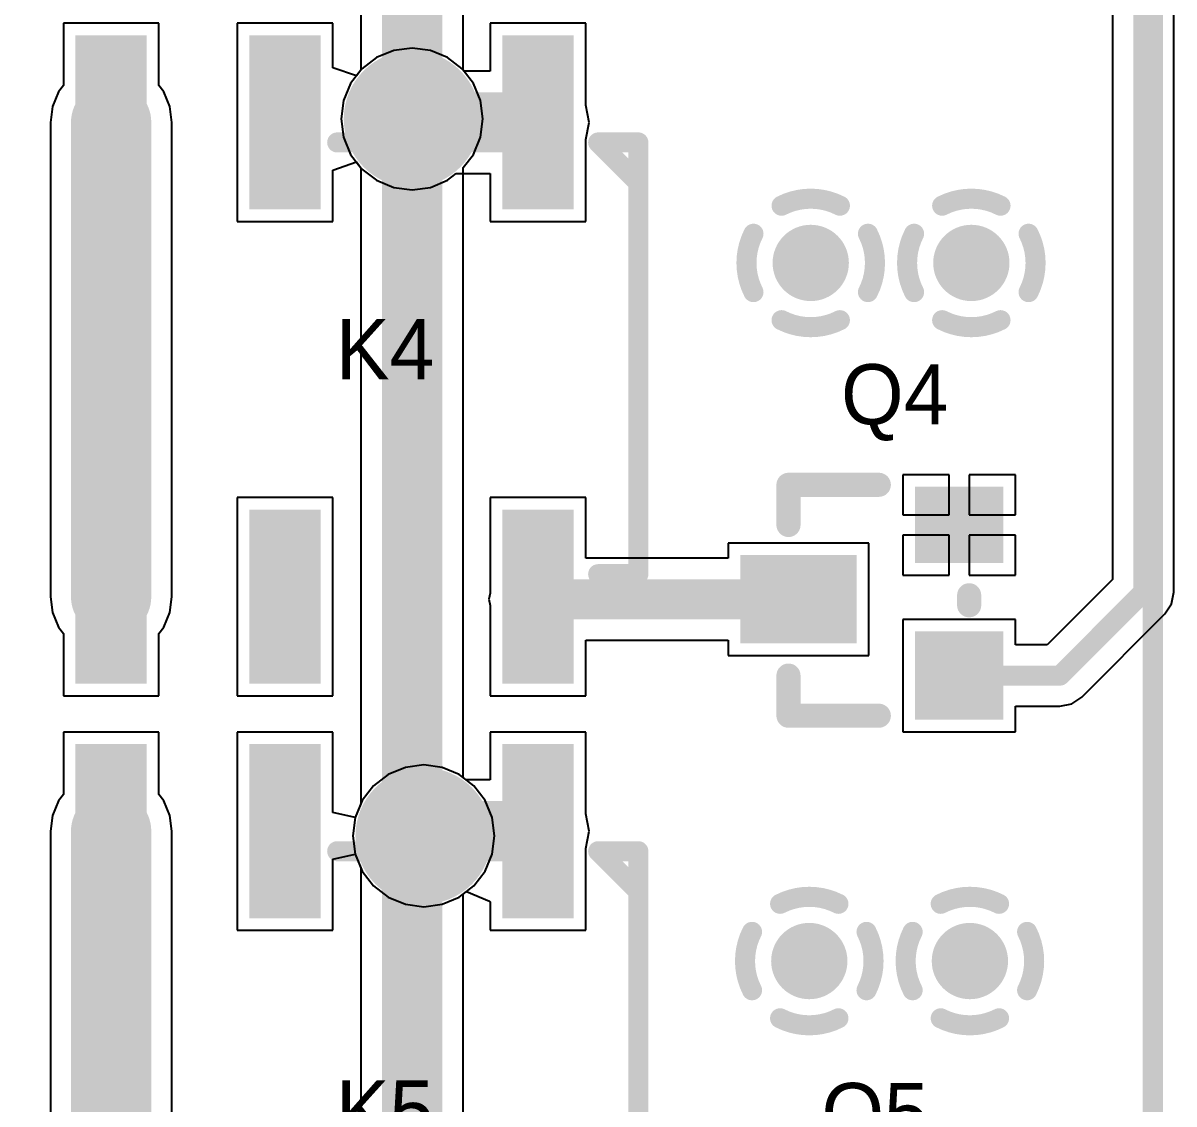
# Model space of a CAD drawing. Header units: millimetres. Extents: x 6.83 to 16.18, y 4.59 to 12.3.
# Drawn here: x 9.459 to 10.032, y 7.442 to 7.981 of the extents above; entities that cross this region are included whole.
import ezdxf

# ---------------------------------------------------------------- set-up
doc = ezdxf.new("R2010")
doc.units = ezdxf.units.MM
doc.header["$MEASUREMENT"] = 0
for name, color, linetype in [('BottomLayer', 5, 'Continuous'), ('BottomSolder', 6, 'Continuous'), ('InternalPlane1', 76, 'Continuous'), ('InternalPlane2', 16, 'Continuous'), ('MultiLayer', 9, 'Continuous'), ('TopLayer', 1, 'Continuous'), ('TopOverlay', 2, 'Continuous'), ('TopPaste', 8, 'Continuous'), ('TopSolder', 216, 'Continuous'), ('ViaHoleLayer', 16, 'Continuous')]:
    doc.layers.add(name, color=color, linetype=linetype)

# ---------------------------------------------------------------- blocks, each defined once
blk = doc.blocks.new('AXICOM_IM06_91')
at = {"layer": 'TopLayer'}
for points in [[(-0.13873, 0.0719), (-0.11117, 0.0719), (-0.13873, 0.15064), (-0.11117, 0.15064)], [(-0.01275, 0.0719), (0.01481, 0.0719), (-0.01275, 0.15064), (0.01481, 0.15064)], [(0.07387, 0.0719), (0.10143, 0.0719), (0.07387, 0.15064), (0.10143, 0.15064)], [(0.16048, 0.0719), (0.18804, 0.0719), (0.16048, 0.15064), (0.18804, 0.15064)], [(-0.13873, -0.16432), (-0.11117, -0.16432), (-0.13873, -0.08558), (-0.11117, -0.08558)], [(-0.01275, -0.16432), (0.01481, -0.16432), (-0.01275, -0.08558), (0.01481, -0.08558)], [(0.07387, -0.16432), (0.10143, -0.16432), (0.07387, -0.08558), (0.10143, -0.08558)], [(0.16048, -0.16432), (0.18804, -0.16432), (0.16048, -0.08558), (0.18804, -0.08558)]]:
    blk.add_solid(points, dxfattribs=at)
at = {"layer": 'TopOverlay', "const_width": 0.01}
for points in [[(-0.15495, 0.10005), (-0.17495, 0.10005)], [(-0.17495, 0.10005), (-0.17495, -0.11495)], [(0.22005, 0.10005), (0.20005, 0.10005)], [(0.22005, 0.10005), (0.22005, -0.11495)], [(-0.15495, -0.11495), (-0.17495, -0.09495)], [(-0.15495, -0.11495), (-0.17495, -0.11495)], [(-0.02495, -0.11495), (-0.09995, -0.11495)], [(0.22005, -0.11495), (0.20005, -0.11495)]]:
    blk.add_lwpolyline(points, dxfattribs=at)
at = {"layer": 'TopOverlay', "const_width": 0.005}
for points in [[(-0.17745, 0.10005, 1), (-0.17245, 0.10005, 1)], [(-0.17745, 0.10005, 1), (-0.17245, 0.10005, 1)], [(-0.15745, 0.10005, 1), (-0.15245, 0.10005, 1)], [(0.19755, 0.10005, 1), (0.20255, 0.10005, 1)], [(0.21755, 0.10005, 1), (0.22255, 0.10005, 1)], [(0.21755, 0.10005, 1), (0.22255, 0.10005, 1)], [(-0.17745, -0.09495, 1), (-0.17245, -0.09495, 1)], [(-0.17745, -0.11495, 1), (-0.17245, -0.11495, 1)], [(-0.17745, -0.11495, 1), (-0.17245, -0.11495, 1)], [(-0.15745, -0.11495, 1), (-0.15245, -0.11495, 1)], [(-0.15745, -0.11495, 1), (-0.15245, -0.11495, 1)], [(-0.10245, -0.11495, 1), (-0.09745, -0.11495, 1)], [(-0.02745, -0.11495, 1), (-0.02245, -0.11495, 1)], [(0.19755, -0.11495, 1), (0.20255, -0.11495, 1)], [(0.21755, -0.11495, 1), (0.22255, -0.11495, 1)], [(0.21755, -0.11495, 1), (0.22255, -0.11495, 1)]]:
    blk.add_lwpolyline(points, format="xyb", close=True, dxfattribs=at)
at = {"layer": 'TopPaste'}
for points in [[(-0.13873, 0.0719), (-0.11117, 0.0719), (-0.13873, 0.15064), (-0.11117, 0.15064)], [(-0.01275, 0.0719), (0.01481, 0.0719), (-0.01275, 0.15064), (0.01481, 0.15064)], [(0.07387, 0.0719), (0.10143, 0.0719), (0.07387, 0.15064), (0.10143, 0.15064)], [(0.16048, 0.0719), (0.18804, 0.0719), (0.16048, 0.15064), (0.18804, 0.15064)], [(-0.13873, -0.16432), (-0.11117, -0.16432), (-0.13873, -0.08558), (-0.11117, -0.08558)], [(-0.01275, -0.16432), (0.01481, -0.16432), (-0.01275, -0.08558), (0.01481, -0.08558)], [(0.07387, -0.16432), (0.10143, -0.16432), (0.07387, -0.08558), (0.10143, -0.08558)], [(0.16048, -0.16432), (0.18804, -0.16432), (0.16048, -0.08558), (0.18804, -0.08558)]]:
    blk.add_solid(points, dxfattribs=at)
at = {"layer": 'TopSolder'}
for points in [[(-0.14273, 0.0679), (-0.10717, 0.0679), (-0.14273, 0.15464), (-0.10717, 0.15464)], [(-0.01675, 0.0679), (0.01881, 0.0679), (-0.01675, 0.15464), (0.01881, 0.15464)], [(0.06987, 0.0679), (0.10543, 0.0679), (0.06987, 0.15464), (0.10543, 0.15464)], [(0.15648, 0.0679), (0.19204, 0.0679), (0.15648, 0.15464), (0.19204, 0.15464)], [(-0.14273, -0.16832), (-0.10717, -0.16832), (-0.14273, -0.08158), (-0.10717, -0.08158)], [(-0.01675, -0.16832), (0.01881, -0.16832), (-0.01675, -0.08158), (0.01881, -0.08158)], [(0.06987, -0.16832), (0.10543, -0.16832), (0.06987, -0.08158), (0.10543, -0.08158)], [(0.15648, -0.16832), (0.19204, -0.16832), (0.15648, -0.08158), (0.19204, -0.08158)]]:
    blk.add_solid(points, dxfattribs=at)
blk = doc.blocks.new('SOT_23_147')
at = {"layer": 'TopLayer'}
for points in [[(0.018278, 0.052755), (0.018278, 0.082755), (-0.017722, 0.052755), (-0.017722, 0.082755)], [(-0.054722, 0.012755), (-0.054722, 0.048755), (-0.104722, 0.012755), (-0.104722, 0.048755)], [(0.018278, -0.025245), (0.018278, 0.010755), (-0.017722, -0.025245), (-0.017722, 0.010755)]]:
    blk.add_solid(points, dxfattribs=at)
at = {"layer": 'TopOverlay', "const_width": 0.012}
for points in [[(-0.084722, 0.087755), (-0.039722, 0.087755)], [(-0.084722, 0.067755), (-0.084722, 0.087755)], [(0.005278, 0.027755), (0.005278, 0.032755)], [(-0.084722, -0.027245), (-0.084722, -0.007245)], [(-0.084722, -0.027245), (-0.039722, -0.027245)]]:
    blk.add_lwpolyline(points, dxfattribs=at)
at = {"layer": 'TopOverlay', "const_width": 0.006}
for points in [[(-0.087722, 0.087755, 1), (-0.081722, 0.087755, 1)], [(-0.087722, 0.087755, 1), (-0.081722, 0.087755, 1)], [(-0.042722, 0.087755, 1), (-0.036722, 0.087755, 1)], [(-0.087722, 0.067755, 1), (-0.081722, 0.067755, 1)], [(0.002278, 0.032755, 1), (0.008278, 0.032755, 1)], [(0.002278, 0.027755, 1), (0.008278, 0.027755, 1)], [(-0.087722, -0.007245, 1), (-0.081722, -0.007245, 1)], [(-0.087722, -0.027245, 1), (-0.081722, -0.027245, 1)], [(-0.087722, -0.027245, 1), (-0.081722, -0.027245, 1)], [(-0.042722, -0.027245, 1), (-0.036722, -0.027245, 1)]]:
    blk.add_lwpolyline(points, format="xyb", close=True, dxfattribs=at)
at = {"layer": 'TopPaste'}
for points in [[(0.018278, 0.052755), (0.018278, 0.082755), (-0.017722, 0.052755), (-0.017722, 0.082755)], [(-0.054722, 0.012755), (-0.054722, 0.048755), (-0.104722, 0.012755), (-0.104722, 0.048755)], [(0.018278, -0.025245), (0.018278, 0.010755), (-0.017722, -0.025245), (-0.017722, 0.010755)]]:
    blk.add_solid(points, dxfattribs=at)
at = {"layer": 'TopSolder'}
for points in [[(0.022278, 0.048755), (0.022278, 0.086755), (-0.021722, 0.048755), (-0.021722, 0.086755)], [(-0.050722, 0.008755), (-0.050722, 0.052755), (-0.108722, 0.008755), (-0.108722, 0.052755)], [(0.022278, -0.029245), (0.022278, 0.014755), (-0.021722, -0.029245), (-0.021722, 0.014755)]]:
    blk.add_solid(points, dxfattribs=at)
blk = doc.blocks.new('AXICOM_IM06_154')
at = {"layer": 'TopLayer'}
for points in [[(-0.13873, 0.0719), (-0.11117, 0.0719), (-0.13873, 0.15064), (-0.11117, 0.15064)], [(-0.01275, 0.0719), (0.01481, 0.0719), (-0.01275, 0.15064), (0.01481, 0.15064)], [(0.07387, 0.0719), (0.10143, 0.0719), (0.07387, 0.15064), (0.10143, 0.15064)], [(0.16048, 0.0719), (0.18804, 0.0719), (0.16048, 0.15064), (0.18804, 0.15064)], [(-0.13873, -0.16432), (-0.11117, -0.16432), (-0.13873, -0.08558), (-0.11117, -0.08558)], [(-0.01275, -0.16432), (0.01481, -0.16432), (-0.01275, -0.08558), (0.01481, -0.08558)], [(0.07387, -0.16432), (0.10143, -0.16432), (0.07387, -0.08558), (0.10143, -0.08558)], [(0.16048, -0.16432), (0.18804, -0.16432), (0.16048, -0.08558), (0.18804, -0.08558)]]:
    blk.add_solid(points, dxfattribs=at)
at = {"layer": 'TopOverlay', "const_width": 0.01}
for points in [[(-0.15495, 0.10005), (-0.17495, 0.10005)], [(-0.17495, 0.10005), (-0.17495, -0.11495)], [(0.22005, 0.10005), (0.20005, 0.10005)], [(0.22005, 0.10005), (0.22005, -0.11495)], [(-0.15495, -0.11495), (-0.17495, -0.09495)], [(-0.15495, -0.11495), (-0.17495, -0.11495)], [(-0.02495, -0.11495), (-0.09995, -0.11495)], [(0.22005, -0.11495), (0.20005, -0.11495)]]:
    blk.add_lwpolyline(points, dxfattribs=at)
at = {"layer": 'TopOverlay', "const_width": 0.005}
for points in [[(-0.17745, 0.10005, 1), (-0.17245, 0.10005, 1)], [(-0.17745, 0.10005, 1), (-0.17245, 0.10005, 1)], [(-0.15745, 0.10005, 1), (-0.15245, 0.10005, 1)], [(0.19755, 0.10005, 1), (0.20255, 0.10005, 1)], [(0.21755, 0.10005, 1), (0.22255, 0.10005, 1)], [(0.21755, 0.10005, 1), (0.22255, 0.10005, 1)], [(-0.17745, -0.09495, 1), (-0.17245, -0.09495, 1)], [(-0.17745, -0.11495, 1), (-0.17245, -0.11495, 1)], [(-0.17745, -0.11495, 1), (-0.17245, -0.11495, 1)], [(-0.15745, -0.11495, 1), (-0.15245, -0.11495, 1)], [(-0.15745, -0.11495, 1), (-0.15245, -0.11495, 1)], [(-0.10245, -0.11495, 1), (-0.09745, -0.11495, 1)], [(-0.02745, -0.11495, 1), (-0.02245, -0.11495, 1)], [(0.19755, -0.11495, 1), (0.20255, -0.11495, 1)], [(0.21755, -0.11495, 1), (0.22255, -0.11495, 1)], [(0.21755, -0.11495, 1), (0.22255, -0.11495, 1)]]:
    blk.add_lwpolyline(points, format="xyb", close=True, dxfattribs=at)
at = {"layer": 'TopPaste'}
for points in [[(-0.13873, 0.0719), (-0.11117, 0.0719), (-0.13873, 0.15064), (-0.11117, 0.15064)], [(-0.01275, 0.0719), (0.01481, 0.0719), (-0.01275, 0.15064), (0.01481, 0.15064)], [(0.07387, 0.0719), (0.10143, 0.0719), (0.07387, 0.15064), (0.10143, 0.15064)], [(0.16048, 0.0719), (0.18804, 0.0719), (0.16048, 0.15064), (0.18804, 0.15064)], [(-0.13873, -0.16432), (-0.11117, -0.16432), (-0.13873, -0.08558), (-0.11117, -0.08558)], [(-0.01275, -0.16432), (0.01481, -0.16432), (-0.01275, -0.08558), (0.01481, -0.08558)], [(0.07387, -0.16432), (0.10143, -0.16432), (0.07387, -0.08558), (0.10143, -0.08558)], [(0.16048, -0.16432), (0.18804, -0.16432), (0.16048, -0.08558), (0.18804, -0.08558)]]:
    blk.add_solid(points, dxfattribs=at)
at = {"layer": 'TopSolder'}
for points in [[(-0.14273, 0.0679), (-0.10717, 0.0679), (-0.14273, 0.15464), (-0.10717, 0.15464)], [(-0.01675, 0.0679), (0.01881, 0.0679), (-0.01675, 0.15464), (0.01881, 0.15464)], [(0.06987, 0.0679), (0.10543, 0.0679), (0.06987, 0.15464), (0.10543, 0.15464)], [(0.15648, 0.0679), (0.19204, 0.0679), (0.15648, 0.15464), (0.19204, 0.15464)], [(-0.14273, -0.16832), (-0.10717, -0.16832), (-0.14273, -0.08158), (-0.10717, -0.08158)], [(-0.01675, -0.16832), (0.01881, -0.16832), (-0.01675, -0.08158), (0.01881, -0.08158)], [(0.06987, -0.16832), (0.10543, -0.16832), (0.06987, -0.08158), (0.10543, -0.08158)], [(0.15648, -0.16832), (0.19204, -0.16832), (0.15648, -0.08158), (0.19204, -0.08158)]]:
    blk.add_solid(points, dxfattribs=at)

msp = doc.modelspace()

# ---------------------------------------------------------------- linework, layer by layer
at = {"layer": 'BottomLayer'}
for p, q in [((9.62737, 8.26082), (9.62737, 7.95708)), ((9.67835, 7.95698), (9.67835, 8.26092)), ((9.62737, 7.95708), (9.62225, 7.95041)), ((9.68339, 7.95041), (9.67835, 7.95698)), ((9.62225, 7.95041), (9.61872, 7.9419)), ((9.68692, 7.9419), (9.68339, 7.95041)), ((9.61872, 7.9419), (9.61752, 7.93276)), ((9.68812, 7.93276), (9.68692, 7.9419)), ((9.61752, 7.93276), (9.61872, 7.92362)), ((9.68692, 7.92362), (9.68812, 7.93276)), ((9.61872, 7.92362), (9.62225, 7.91511)), ((9.68339, 7.91511), (9.68692, 7.92362)), ((9.62225, 7.91511), (9.62737, 7.90844)), ((9.67835, 7.90853), (9.68339, 7.91511)), ((9.62737, 7.90844), (9.62737, 7.59169)), ((9.67835, 7.60471), (9.67835, 7.90853)), ((9.6836, 7.60068), (9.67835, 7.60471)), ((9.68921, 7.59337), (9.6836, 7.60068)), ((9.62737, 7.59169), (9.62454, 7.58486)), ((9.69274, 7.58486), (9.68921, 7.59337)), ((9.62454, 7.58486), (9.62333, 7.57572)), ((9.69394, 7.57572), (9.69274, 7.58486)), ((9.62333, 7.57572), (9.62454, 7.56658)), ((9.69274, 7.56658), (9.69394, 7.57572)), ((9.62454, 7.56658), (9.62737, 7.55975)), ((9.68921, 7.55807), (9.69274, 7.56658)), ((9.62737, 7.55975), (9.62737, 7.24882)), ((9.6836, 7.55076), (9.68921, 7.55807)), ((9.67835, 7.54673), (9.6836, 7.55076)), ((9.67835, 7.24872), (9.67835, 7.54673))]:
    msp.add_line(p, q, dxfattribs=at)
at = {"layer": 'BottomLayer', "const_width": 0.03}
msp.add_lwpolyline([(9.65286, 5.81902), (9.65286, 10.53152)], dxfattribs=at)
at = {"layer": 'BottomLayer'}
for points, const_width in [([(9.64032, 7.93276, 1), (9.66532, 7.93276, 1)], 0.025), ([(9.84392, 7.86104, 1), (9.85892, 7.86104, 1)], 0.015), ([(9.92392, 7.86104, 1), (9.93892, 7.86104, 1)], 0.015), ([(9.64614, 7.57572, 1), (9.67114, 7.57572, 1)], 0.025), ([(9.8432, 7.51337, 1), (9.8582, 7.51337, 1)], 0.015), ([(9.9232, 7.51337, 1), (9.9382, 7.51337, 1)], 0.015)]:
    msp.add_lwpolyline(points, format="xyb", close=True, dxfattribs=dict(at, const_width=const_width))
at = {"layer": 'BottomSolder'}
for points, const_width in [([(9.63832, 7.93276, 1), (9.66732, 7.93276, 1)], 0.029), ([(9.84192, 7.86104, 1), (9.86092, 7.86104, 1)], 0.019), ([(9.92192, 7.86104, 1), (9.94092, 7.86104, 1)], 0.019), ([(9.64414, 7.57572, 1), (9.67314, 7.57572, 1)], 0.029), ([(9.8412, 7.51337, 1), (9.8602, 7.51337, 1)], 0.019), ([(9.9212, 7.51337, 1), (9.9402, 7.51337, 1)], 0.019)]:
    msp.add_lwpolyline(points, format="xyb", close=True, dxfattribs=dict(at, const_width=const_width))
at = {"layer": 'InternalPlane1'}
for points, const_width in [([(9.63582, 7.93276, 1), (9.66982, 7.93276, 1)], 0.034), ([(9.83439, 7.88955, 1), (9.83939, 7.88955, 1)], 0.005), ([(9.86344, 7.88955, 1), (9.86844, 7.88955, 1)], 0.005), ([(9.91439, 7.88955, 1), (9.91939, 7.88955, 1)], 0.005), ([(9.94344, 7.88955, 1), (9.94844, 7.88955, 1)], 0.005), ([(9.8204, 7.87557, 1), (9.8254, 7.87557, 1)], 0.005), ([(9.87743, 7.87557, 1), (9.88243, 7.87557, 1)], 0.005), ([(9.9004, 7.87557, 1), (9.9054, 7.87557, 1)], 0.005), ([(9.95743, 7.87557, 1), (9.96243, 7.87557, 1)], 0.005), ([(9.8204, 7.84651, 1), (9.8254, 7.84651, 1)], 0.005), ([(9.87743, 7.84651, 1), (9.88243, 7.84651, 1)], 0.005), ([(9.9004, 7.84651, 1), (9.9054, 7.84651, 1)], 0.005), ([(9.95743, 7.84651, 1), (9.96243, 7.84651, 1)], 0.005), ([(9.83439, 7.83253, 1), (9.83939, 7.83253, 1)], 0.005), ([(9.86344, 7.83253, 1), (9.86844, 7.83253, 1)], 0.005), ([(9.91439, 7.83253, 1), (9.91939, 7.83253, 1)], 0.005), ([(9.94344, 7.83253, 1), (9.94844, 7.83253, 1)], 0.005), ([(9.64164, 7.57572, 1), (9.67564, 7.57572, 1)], 0.034), ([(9.83367, 7.54188, 1), (9.83867, 7.54188, 1)], 0.005), ([(9.86272, 7.54188, 1), (9.86772, 7.54188, 1)], 0.005), ([(9.91367, 7.54188, 1), (9.91867, 7.54188, 1)], 0.005), ([(9.94272, 7.54188, 1), (9.94772, 7.54188, 1)], 0.005), ([(9.81968, 7.5279, 1), (9.82468, 7.5279, 1)], 0.005), ([(9.87671, 7.5279, 1), (9.88171, 7.5279, 1)], 0.005), ([(9.89968, 7.5279, 1), (9.90468, 7.5279, 1)], 0.005), ([(9.95671, 7.5279, 1), (9.96171, 7.5279, 1)], 0.005), ([(9.81968, 7.49884, 1), (9.82468, 7.49884, 1)], 0.005), ([(9.87671, 7.49884, 1), (9.88171, 7.49884, 1)], 0.005), ([(9.89968, 7.49884, 1), (9.90468, 7.49884, 1)], 0.005), ([(9.95671, 7.49884, 1), (9.96171, 7.49884, 1)], 0.005), ([(9.83367, 7.48486, 1), (9.83867, 7.48486, 1)], 0.005), ([(9.86272, 7.48486, 1), (9.86772, 7.48486, 1)], 0.005), ([(9.91367, 7.48486, 1), (9.91867, 7.48486, 1)], 0.005), ([(9.94272, 7.48486, 1), (9.94772, 7.48486, 1)], 0.005)]:
    msp.add_lwpolyline(points, format="xyb", close=True, dxfattribs=dict(at, const_width=const_width))
at = {"layer": 'InternalPlane1', "const_width": 0.01}
for points in [[(9.83689, 7.88955, -0.240079), (9.86594, 7.88955)], [(9.91689, 7.88955, -0.240079), (9.94594, 7.88955)], [(9.8229, 7.84651, -0.240079), (9.8229, 7.87557)], [(9.87993, 7.87557, -0.240079), (9.87993, 7.84651)], [(9.9029, 7.84651, -0.240079), (9.9029, 7.87557)], [(9.95993, 7.87557, -0.240079), (9.95993, 7.84651)], [(9.86594, 7.83253, -0.240079), (9.83689, 7.83253)], [(9.94594, 7.83253, -0.240079), (9.91689, 7.83253)], [(9.83617, 7.54188, -0.240079), (9.86522, 7.54188)], [(9.91617, 7.54188, -0.240079), (9.94522, 7.54188)], [(9.82218, 7.49884, -0.240079), (9.82218, 7.5279)], [(9.87921, 7.5279, -0.240079), (9.87921, 7.49884)], [(9.90218, 7.49884, -0.240079), (9.90218, 7.5279)], [(9.95921, 7.5279, -0.240079), (9.95921, 7.49884)], [(9.86522, 7.48486, -0.240079), (9.83617, 7.48486)], [(9.94522, 7.48486, -0.240079), (9.91617, 7.48486)]]:
    msp.add_lwpolyline(points, format="xyb", dxfattribs=at)
at = {"layer": 'InternalPlane2'}
for points, const_width in [([(9.63582, 7.93276, 1), (9.66982, 7.93276, 1)], 0.034), ([(9.83439, 7.88955, 1), (9.83939, 7.88955, 1)], 0.005), ([(9.86344, 7.88955, 1), (9.86844, 7.88955, 1)], 0.005), ([(9.91439, 7.88955, 1), (9.91939, 7.88955, 1)], 0.005), ([(9.94344, 7.88955, 1), (9.94844, 7.88955, 1)], 0.005), ([(9.8204, 7.87557, 1), (9.8254, 7.87557, 1)], 0.005), ([(9.87743, 7.87557, 1), (9.88243, 7.87557, 1)], 0.005), ([(9.9004, 7.87557, 1), (9.9054, 7.87557, 1)], 0.005), ([(9.95743, 7.87557, 1), (9.96243, 7.87557, 1)], 0.005), ([(9.8204, 7.84651, 1), (9.8254, 7.84651, 1)], 0.005), ([(9.87743, 7.84651, 1), (9.88243, 7.84651, 1)], 0.005), ([(9.9004, 7.84651, 1), (9.9054, 7.84651, 1)], 0.005), ([(9.95743, 7.84651, 1), (9.96243, 7.84651, 1)], 0.005), ([(9.83439, 7.83253, 1), (9.83939, 7.83253, 1)], 0.005), ([(9.86344, 7.83253, 1), (9.86844, 7.83253, 1)], 0.005), ([(9.91439, 7.83253, 1), (9.91939, 7.83253, 1)], 0.005), ([(9.94344, 7.83253, 1), (9.94844, 7.83253, 1)], 0.005), ([(9.64164, 7.57572, 1), (9.67564, 7.57572, 1)], 0.034), ([(9.83367, 7.54188, 1), (9.83867, 7.54188, 1)], 0.005), ([(9.86272, 7.54188, 1), (9.86772, 7.54188, 1)], 0.005), ([(9.91367, 7.54188, 1), (9.91867, 7.54188, 1)], 0.005), ([(9.94272, 7.54188, 1), (9.94772, 7.54188, 1)], 0.005), ([(9.81968, 7.5279, 1), (9.82468, 7.5279, 1)], 0.005), ([(9.87671, 7.5279, 1), (9.88171, 7.5279, 1)], 0.005), ([(9.89968, 7.5279, 1), (9.90468, 7.5279, 1)], 0.005), ([(9.95671, 7.5279, 1), (9.96171, 7.5279, 1)], 0.005), ([(9.81968, 7.49884, 1), (9.82468, 7.49884, 1)], 0.005), ([(9.87671, 7.49884, 1), (9.88171, 7.49884, 1)], 0.005), ([(9.89968, 7.49884, 1), (9.90468, 7.49884, 1)], 0.005), ([(9.95671, 7.49884, 1), (9.96171, 7.49884, 1)], 0.005), ([(9.83367, 7.48486, 1), (9.83867, 7.48486, 1)], 0.005), ([(9.86272, 7.48486, 1), (9.86772, 7.48486, 1)], 0.005), ([(9.91367, 7.48486, 1), (9.91867, 7.48486, 1)], 0.005), ([(9.94272, 7.48486, 1), (9.94772, 7.48486, 1)], 0.005)]:
    msp.add_lwpolyline(points, format="xyb", close=True, dxfattribs=dict(at, const_width=const_width))
at = {"layer": 'InternalPlane2', "const_width": 0.01}
for points in [[(9.83689, 7.88955, -0.240079), (9.86594, 7.88955)], [(9.91689, 7.88955, -0.240079), (9.94594, 7.88955)], [(9.8229, 7.84651, -0.240079), (9.8229, 7.87557)], [(9.87993, 7.87557, -0.240079), (9.87993, 7.84651)], [(9.9029, 7.84651, -0.240079), (9.9029, 7.87557)], [(9.95993, 7.87557, -0.240079), (9.95993, 7.84651)], [(9.86594, 7.83253, -0.240079), (9.83689, 7.83253)], [(9.94594, 7.83253, -0.240079), (9.91689, 7.83253)], [(9.83617, 7.54188, -0.240079), (9.86522, 7.54188)], [(9.91617, 7.54188, -0.240079), (9.94522, 7.54188)], [(9.82218, 7.49884, -0.240079), (9.82218, 7.5279)], [(9.87921, 7.5279, -0.240079), (9.87921, 7.49884)], [(9.90218, 7.49884, -0.240079), (9.90218, 7.5279)], [(9.95921, 7.5279, -0.240079), (9.95921, 7.49884)], [(9.86522, 7.48486, -0.240079), (9.83617, 7.48486)], [(9.94522, 7.48486, -0.240079), (9.91617, 7.48486)]]:
    msp.add_lwpolyline(points, format="xyb", dxfattribs=at)
at = {"layer": 'MultiLayer'}
for points, const_width in [([(9.64032, 7.93276, 1), (9.66532, 7.93276, 1)], 0.025), ([(9.84392, 7.86104, 1), (9.85892, 7.86104, 1)], 0.015), ([(9.92392, 7.86104, 1), (9.93892, 7.86104, 1)], 0.015), ([(9.64614, 7.57572, 1), (9.67114, 7.57572, 1)], 0.025), ([(9.8432, 7.51337, 1), (9.8582, 7.51337, 1)], 0.015), ([(9.9232, 7.51337, 1), (9.9382, 7.51337, 1)], 0.015)]:
    msp.add_lwpolyline(points, format="xyb", close=True, dxfattribs=dict(at, const_width=const_width))
at = {"layer": 'TopLayer'}
for p, q in [((10.00177, 7.99165), (10.00177, 7.70337)), ((10.03235, 7.69704), (10.03235, 7.9879)), ((9.52673, 7.98041), (9.47917, 7.98041)), ((9.47917, 7.98041), (9.47917, 7.94933)), ((9.52673, 7.94933), (9.52673, 7.98041)), ((9.61335, 7.98041), (9.56579, 7.98041)), ((9.56579, 7.98041), (9.56579, 7.88167)), ((9.61335, 7.95821), (9.61335, 7.98041)), ((9.73933, 7.98041), (9.69177, 7.98041)), ((9.69177, 7.98041), (9.69177, 7.95653)), ((9.73933, 7.93964), (9.73933, 7.98041)), ((9.63517, 7.96333), (9.62786, 7.95772)), ((9.64368, 7.96686), (9.63517, 7.96333)), ((9.65282, 7.96806), (9.64368, 7.96686)), ((9.66196, 7.96686), (9.65282, 7.96806)), ((9.67047, 7.96333), (9.66196, 7.96686)), ((9.67778, 7.95772), (9.67047, 7.96333)), ((9.62516, 7.9542), (9.61335, 7.95821)), ((9.62786, 7.95772), (9.62516, 7.9542)), ((9.6787, 7.95653), (9.67778, 7.95772)), ((9.69177, 7.95653), (9.6787, 7.95653)), ((9.47675, 7.94617), (9.47373, 7.93887)), ((9.47917, 7.94933), (9.47675, 7.94617)), ((9.52916, 7.94617), (9.52673, 7.94933)), ((9.53218, 7.93887), (9.52916, 7.94617)), ((9.47373, 7.93887), (9.47269, 7.93104)), ((9.53321, 7.93104), (9.53218, 7.93887)), ((9.74104, 7.93104), (9.73933, 7.93964)), ((9.47269, 7.93104), (9.47269, 7.69482)), ((9.53321, 7.69482), (9.53321, 7.93104)), ((9.73933, 7.92244), (9.74104, 7.93104)), ((9.73933, 7.88167), (9.73933, 7.92244)), ((9.61335, 7.90731), (9.62516, 7.91132)), ((9.61335, 7.88167), (9.61335, 7.90731)), ((9.62516, 7.91132), (9.62786, 7.9078)), ((9.62786, 7.9078), (9.63517, 7.90219)), ((9.63517, 7.90219), (9.64368, 7.89866)), ((9.66196, 7.89866), (9.67047, 7.90219)), ((9.67047, 7.90219), (9.67486, 7.90555)), ((9.67486, 7.90555), (9.69177, 7.90555)), ((9.69177, 7.90555), (9.69177, 7.88167)), ((9.64368, 7.89866), (9.65282, 7.89746)), ((9.65282, 7.89746), (9.66196, 7.89866)), ((9.56579, 7.88167), (9.61335, 7.88167)), ((9.69177, 7.88167), (9.73933, 7.88167)), ((9.92034, 7.75554), (9.89734, 7.75554)), ((9.89734, 7.75554), (9.89734, 7.73554)), ((9.92034, 7.73554), (9.92034, 7.75554)), ((9.95334, 7.75554), (9.93034, 7.75554)), ((9.93034, 7.75554), (9.93034, 7.73554)), ((9.95334, 7.73554), (9.95334, 7.75554)), ((9.61335, 7.74419), (9.56579, 7.74419)), ((9.56579, 7.74419), (9.56579, 7.64545)), ((9.61335, 7.64545), (9.61335, 7.74419)), ((9.73933, 7.74419), (9.69177, 7.74419)), ((9.69177, 7.74419), (9.69177, 7.69662)), ((9.73933, 7.71393), (9.73933, 7.74419)), ((9.89734, 7.73554), (9.92034, 7.73554)), ((9.93034, 7.73554), (9.95334, 7.73554)), ((9.92034, 7.72554), (9.89734, 7.72554)), ((9.89734, 7.72554), (9.89734, 7.70554)), ((9.92034, 7.70554), (9.92034, 7.72554)), ((9.95334, 7.72554), (9.93034, 7.72554)), ((9.93034, 7.72554), (9.93034, 7.70554)), ((9.95334, 7.70554), (9.95334, 7.72554)), ((9.88034, 7.72154), (9.81034, 7.72154)), ((9.81034, 7.72154), (9.81034, 7.71393)), ((9.88034, 7.66554), (9.88034, 7.72154)), ((9.81034, 7.71393), (9.73933, 7.71393)), ((9.89734, 7.70554), (9.92034, 7.70554)), ((9.93034, 7.70554), (9.95334, 7.70554)), ((10.00177, 7.70337), (9.96923, 7.67084)), ((9.47269, 7.69482), (9.47373, 7.68699)), ((9.53218, 7.68699), (9.53321, 7.69482)), ((9.69177, 7.69662), (9.69116, 7.69354)), ((10.03119, 7.69119), (10.03235, 7.69704)), ((9.69116, 7.69354), (9.69177, 7.69046)), ((9.69177, 7.69046), (9.69177, 7.64545)), ((10.02788, 7.68622), (10.03119, 7.69119)), ((9.47373, 7.68699), (9.47675, 7.67969)), ((9.52916, 7.67969), (9.53218, 7.68699)), ((9.95334, 7.68354), (9.89734, 7.68354)), ((9.89734, 7.68354), (9.89734, 7.62754)), ((9.95334, 7.67084), (9.95334, 7.68354)), ((9.98638, 7.64473), (10.02788, 7.68622)), ((9.47675, 7.67969), (9.47917, 7.67653)), ((9.47917, 7.67653), (9.47917, 7.64545)), ((9.52673, 7.67653), (9.52916, 7.67969)), ((9.52673, 7.64545), (9.52673, 7.67653)), ((9.73933, 7.64545), (9.73933, 7.67315)), ((9.73933, 7.67315), (9.81034, 7.67315)), ((9.81034, 7.67315), (9.81034, 7.66554)), ((9.96923, 7.67084), (9.95334, 7.67084)), ((9.81034, 7.66554), (9.88034, 7.66554)), ((9.47917, 7.64545), (9.52673, 7.64545)), ((9.56579, 7.64545), (9.61335, 7.64545)), ((9.69177, 7.64545), (9.73933, 7.64545)), ((9.98142, 7.64141), (9.98638, 7.64473)), ((9.95334, 7.62754), (9.95334, 7.64025)), ((9.95334, 7.64025), (9.97556, 7.64025)), ((9.97556, 7.64025), (9.98142, 7.64141)), ((9.52673, 7.62744), (9.47917, 7.62744)), ((9.47917, 7.62744), (9.47917, 7.59636)), ((9.52673, 7.59636), (9.52673, 7.62744)), ((9.61335, 7.62744), (9.56579, 7.62744)), ((9.56579, 7.62744), (9.56579, 7.5287)), ((9.61335, 7.5873), (9.61335, 7.62744)), ((9.73933, 7.62744), (9.69177, 7.62744)), ((9.69177, 7.62744), (9.69177, 7.60356)), ((9.73933, 7.58667), (9.73933, 7.62744)), ((9.89734, 7.62754), (9.95334, 7.62754)), ((9.6495, 7.60982), (9.64099, 7.60629)), ((9.65864, 7.61102), (9.6495, 7.60982)), ((9.66777, 7.60982), (9.65864, 7.61102)), ((9.67629, 7.60629), (9.66777, 7.60982)), ((9.64099, 7.60629), (9.63367, 7.60068)), ((9.67985, 7.60356), (9.67629, 7.60629)), ((9.69177, 7.60356), (9.67985, 7.60356)), ((9.47917, 7.59636), (9.47675, 7.5932)), ((9.52916, 7.5932), (9.52673, 7.59636)), ((9.63367, 7.60068), (9.62806, 7.59337)), ((9.47675, 7.5932), (9.47373, 7.5859)), ((9.53218, 7.5859), (9.52916, 7.5932)), ((9.62806, 7.59337), (9.62454, 7.58486)), ((9.47373, 7.5859), (9.47269, 7.57807)), ((9.53321, 7.57807), (9.53218, 7.5859)), ((9.62454, 7.58486), (9.61335, 7.5873)), ((9.74104, 7.57807), (9.73933, 7.58667)), ((9.47269, 7.57807), (9.47269, 7.34185)), ((9.53321, 7.34185), (9.53321, 7.57807)), ((9.73933, 7.56947), (9.74104, 7.57807)), ((9.73933, 7.5287), (9.73933, 7.56947)), ((9.61335, 7.56414), (9.62454, 7.56658)), ((9.61335, 7.5287), (9.61335, 7.56414)), ((9.62454, 7.56658), (9.62806, 7.55807)), ((9.62806, 7.55807), (9.63367, 7.55076)), ((9.63367, 7.55076), (9.64099, 7.54515)), ((9.64099, 7.54515), (9.6495, 7.54162)), ((9.66777, 7.54162), (9.67629, 7.54515)), ((9.67629, 7.54515), (9.67996, 7.54797)), ((9.67996, 7.54797), (9.69138, 7.54325)), ((9.6495, 7.54162), (9.65864, 7.54042)), ((9.65864, 7.54042), (9.66777, 7.54162)), ((9.69138, 7.54325), (9.69177, 7.54288)), ((9.69177, 7.54288), (9.69177, 7.5287)), ((9.56579, 7.5287), (9.61335, 7.5287)), ((9.69177, 7.5287), (9.73933, 7.5287))]:
    msp.add_line(p, q, dxfattribs=at)
for points, const_width in [([(10.01706, 7.69704), (10.01706, 7.99424)], 0.01), ([(9.50295, 7.69482), (9.50295, 7.93104)], 0.04), ([(9.65834, 7.93104), (9.71555, 7.93104)], 0.03), ([(9.50295, 7.6926), (9.50295, 7.69482)], 0.01), ([(9.71155, 7.69354), (9.84534, 7.69354)], 0.02), ([(9.97556, 7.65554), (10.01706, 7.69704)], 0.01), ([(9.92534, 7.65554), (9.97556, 7.65554)], 0.01), ([(9.50295, 7.34185), (9.50295, 7.57807)], 0.04), ([(9.66263, 7.57807), (9.71555, 7.57807)], 0.03)]:
    msp.add_lwpolyline(points, dxfattribs=dict(at, const_width=const_width))
for points, const_width in [([(9.64032, 7.93276, 1), (9.66532, 7.93276, 1)], 0.025), ([(9.49295, 7.93104, 1), (9.51295, 7.93104, 1)], 0.02), ([(9.65084, 7.93104, 1), (9.66584, 7.93104, 1)], 0.015), ([(9.70805, 7.93104, 1), (9.72305, 7.93104, 1)], 0.015), ([(9.84392, 7.86104, 1), (9.85892, 7.86104, 1)], 0.015), ([(9.92392, 7.86104, 1), (9.93892, 7.86104, 1)], 0.015), ([(9.49295, 7.69482, 1), (9.51295, 7.69482, 1)], 0.02), ([(9.50045, 7.69482, 1), (9.50545, 7.69482, 1)], 0.005), ([(9.70655, 7.69354, 1), (9.71655, 7.69354, 1)], 0.01), ([(9.84034, 7.69354, 1), (9.85034, 7.69354, 1)], 0.01), ([(10.01456, 7.69704, 1), (10.01956, 7.69704, 1)], 0.005), ([(10.01456, 7.69704, 1), (10.01956, 7.69704, 1)], 0.005), ([(9.50045, 7.6926, 1), (9.50545, 7.6926, 1)], 0.005), ([(9.92284, 7.65554, 1), (9.92784, 7.65554, 1)], 0.005), ([(9.97306, 7.65554, 1), (9.97806, 7.65554, 1)], 0.005), ([(9.97306, 7.65554, 1), (9.97806, 7.65554, 1)], 0.005), ([(9.49295, 7.57807, 1), (9.51295, 7.57807, 1)], 0.02), ([(9.64614, 7.57572, 1), (9.67114, 7.57572, 1)], 0.025), ([(9.65513, 7.57807, 1), (9.67013, 7.57807, 1)], 0.015), ([(9.70805, 7.57807, 1), (9.72305, 7.57807, 1)], 0.015), ([(9.8432, 7.51337, 1), (9.8582, 7.51337, 1)], 0.015), ([(9.9232, 7.51337, 1), (9.9382, 7.51337, 1)], 0.015)]:
    msp.add_lwpolyline(points, format="xyb", close=True, dxfattribs=dict(at, const_width=const_width))
at = {"layer": 'TopOverlay', "const_width": 0.01}
msp.add_lwpolyline([(10.02181, 5.46209), (10.02181, 9.37709)], dxfattribs=at)
at = {"layer": 'TopSolder'}
for points, const_width in [([(9.63832, 7.93276, 1), (9.66732, 7.93276, 1)], 0.029), ([(9.84192, 7.86104, 1), (9.86092, 7.86104, 1)], 0.019), ([(9.92192, 7.86104, 1), (9.94092, 7.86104, 1)], 0.019), ([(9.64414, 7.57572, 1), (9.67314, 7.57572, 1)], 0.029), ([(9.8412, 7.51337, 1), (9.8602, 7.51337, 1)], 0.019), ([(9.9212, 7.51337, 1), (9.9402, 7.51337, 1)], 0.019)]:
    msp.add_lwpolyline(points, format="xyb", close=True, dxfattribs=dict(at, const_width=const_width))
at = {"layer": 'ViaHoleLayer'}
for points, const_width in [([(9.64582, 7.93276, 1), (9.65982, 7.93276, 1)], 0.014), ([(9.84792, 7.86104, 1), (9.85492, 7.86104, 1)], 0.007), ([(9.92792, 7.86104, 1), (9.93492, 7.86104, 1)], 0.007), ([(9.65164, 7.57572, 1), (9.66564, 7.57572, 1)], 0.014), ([(9.8472, 7.51337, 1), (9.8542, 7.51337, 1)], 0.007), ([(9.9272, 7.51337, 1), (9.9342, 7.51337, 1)], 0.007)]:
    msp.add_lwpolyline(points, format="xyb", close=True, dxfattribs=dict(at, const_width=const_width))

# ---------------------------------------------------------------- block references
for name, p, rotation in [('AXICOM_IM06_154', (9.5906, 7.80609), 180), ('SOT_23_147', (9.92506, 7.66279), 360), ('AXICOM_IM06_91', (9.5906, 7.45312), 180)]:
    msp.add_blockref(name, p, dxfattribs=dict(rotation=rotation))

# ---------------------------------------------------------------- texts
at = {"layer": 'TopOverlay'}
for s, p in [('K4', (9.61489, 7.80307)), ('Q4', (9.86651, 7.78062)), ('K5', (9.61489, 7.42397)), ('Q5', (9.85675, 7.42266))]:
    msp.add_text(s, height=0.03, dxfattribs=at).set_placement(p)

doc.saveas('drawing.dxf')
